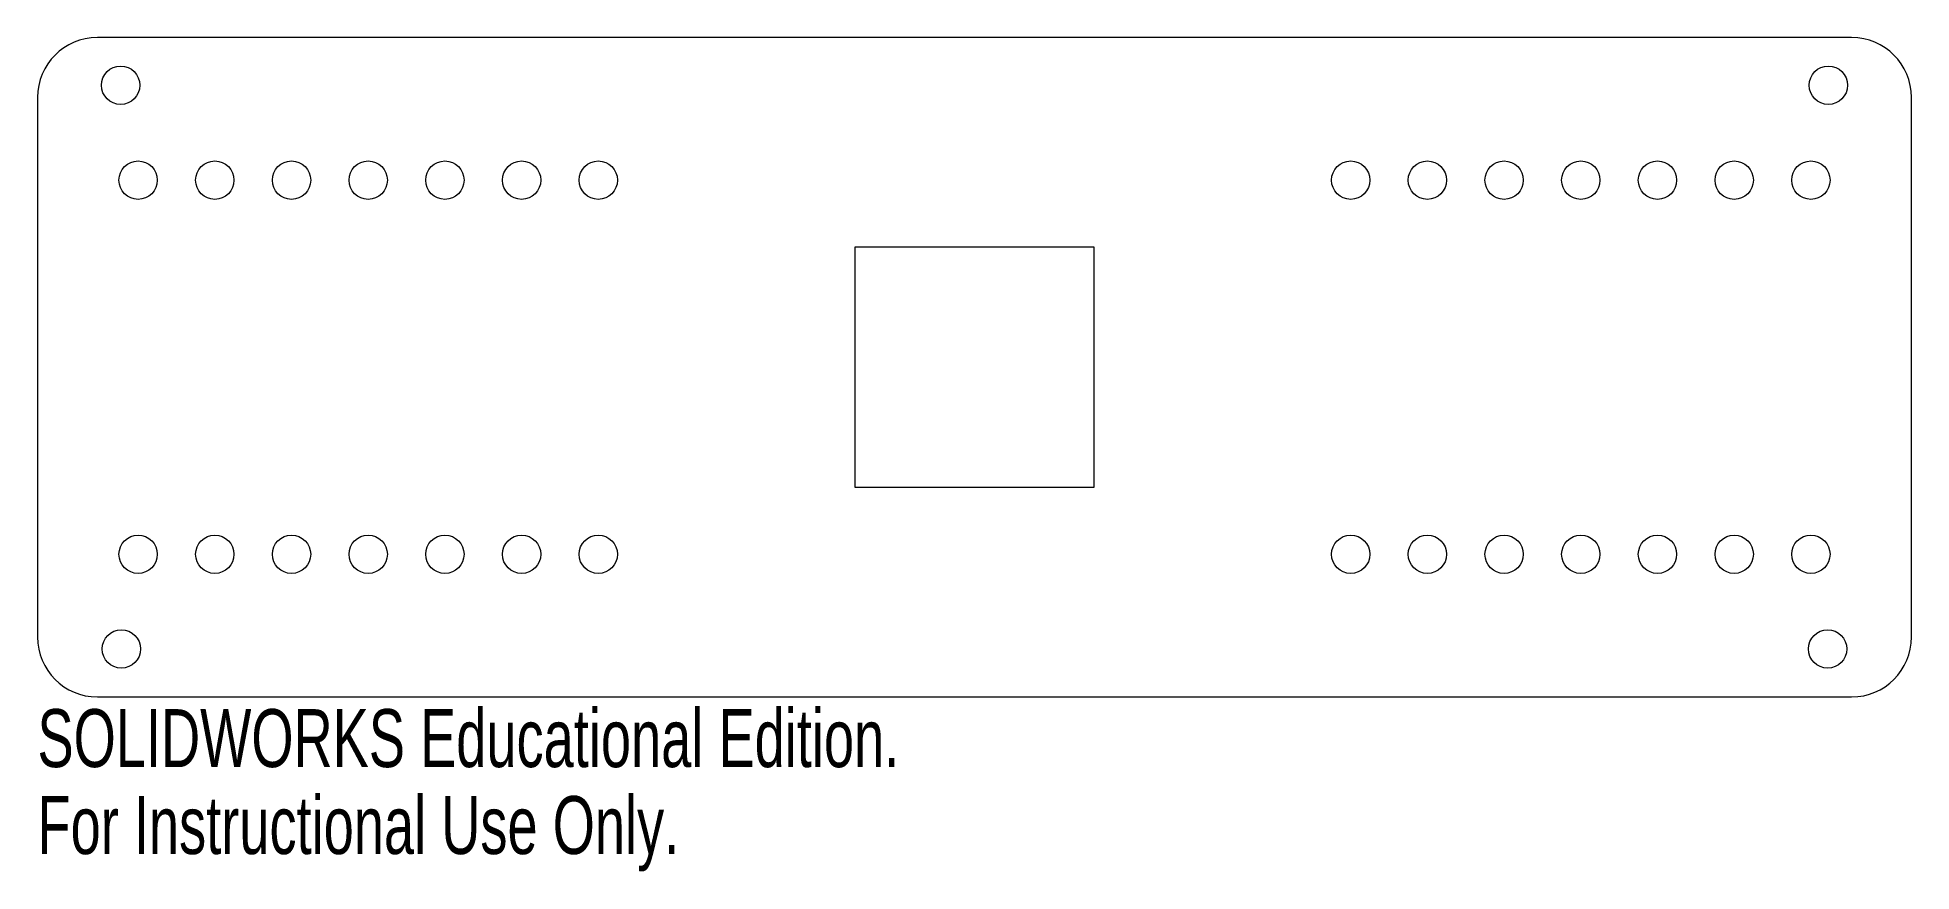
# Model space of a CAD drawing. Header units: millimetres. Extents: x -78 to 78, y -42 to 28.
import ezdxf

# ---------------------------------------------------------------- set-up
doc = ezdxf.new("R2010")
doc.units = ezdxf.units.MM
doc.styles.add('SLDTEXTSTYLE0', font='TXT', dxfattribs={"width": 0.7})

msp = doc.modelspace()

# ---------------------------------------------------------------- linework, layer by layer
at = {"color": 7, "linetype": 'Continuous', "lineweight": 15}
for p, q in [((73.2, 27.5), (-73.2, 27.5)), ((-78.2, 22.5), (-78.2, -22.5)), ((78.2, -22.5), (78.2, 22.5)), ((10, 10), (-10, 10)), ((-10, 10), (-10, -10)), ((10, -10), (10, 10)), ((-10, -10), (10, -10)), ((-73.2, -27.5), (73.2, -27.5))]:
    msp.add_line(p, q, dxfattribs=at)
for centre in [(-71.26, 23.52), (71.26, 23.52), (-69.8, 15.6), (-63.4, 15.6), (-57, 15.6), (-50.6, 15.6), (-44.2, 15.6), (-37.8, 15.6), (-31.4, 15.6), (31.4, 15.6), (37.8, 15.6), (44.2, 15.6), (50.6, 15.6), (57, 15.6), (63.4, 15.6), (69.8, 15.6), (-69.8, -15.6), (-63.4, -15.6), (-57, -15.6), (-50.6, -15.6), (-44.2, -15.6), (-37.8, -15.6), (-31.4, -15.6), (31.4, -15.6), (37.8, -15.6), (44.2, -15.6), (50.6, -15.6), (57, -15.6), (63.4, -15.6), (69.8, -15.6), (-71.2, -23.5), (71.2, -23.5)]:
    msp.add_circle(centre, 1.6, dxfattribs=at)
for centre, start, end in [((-73.2, 22.5), 90, 180), ((73.2, 22.5), 0, 90), ((-73.2, -22.5), 180, 270), ((73.2, -22.5), 270, 0)]:
    msp.add_arc(centre, 5, start, end, dxfattribs=at)

# ---------------------------------------------------------------- texts
at = {"color": 7, "linetype": 'Continuous', "char_height": 4.8336, "attachment_point": 1, "style": 'SLDTEXTSTYLE0'}
for s, insert in [('SOLIDWORKS Educational Edition.', (-78.2, -28.52)), ('For Instructional Use Only.', (-78.2, -35.77))]:
    msp.add_mtext(s, dxfattribs=dict(at, insert=insert))

doc.saveas('drawing.dxf')
